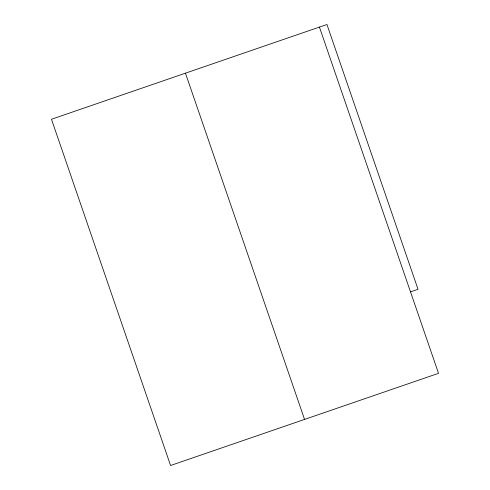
<?xml version="1.0" encoding="UTF-8"?>
<svg xmlns="http://www.w3.org/2000/svg" width="490" height="490" viewBox="0 0 490 490"><rect width="100%" height="100%" fill="white"/><g stroke="black" fill="none" stroke-linecap="round" stroke-linejoin="round"><path stroke-width="0.73" d="M410.504 291.868L418.025 289.284L326.946 24.5L51.475 119.26L170.575 465.5L438.526 373.331L319.425 27.085M185.447 73.169L304.553 419.416"/></g></svg>
